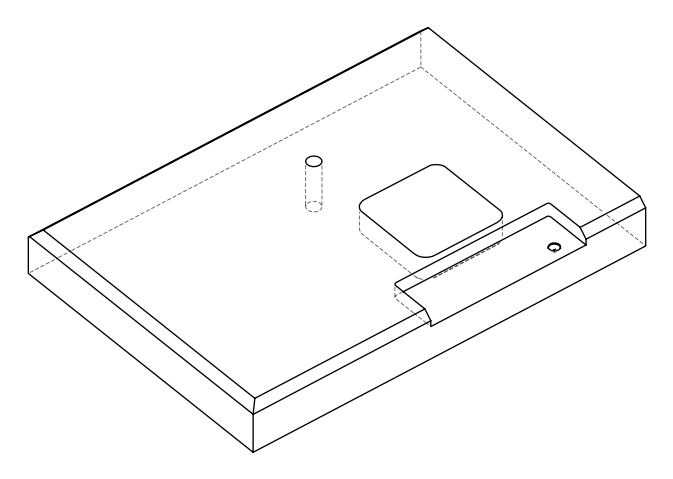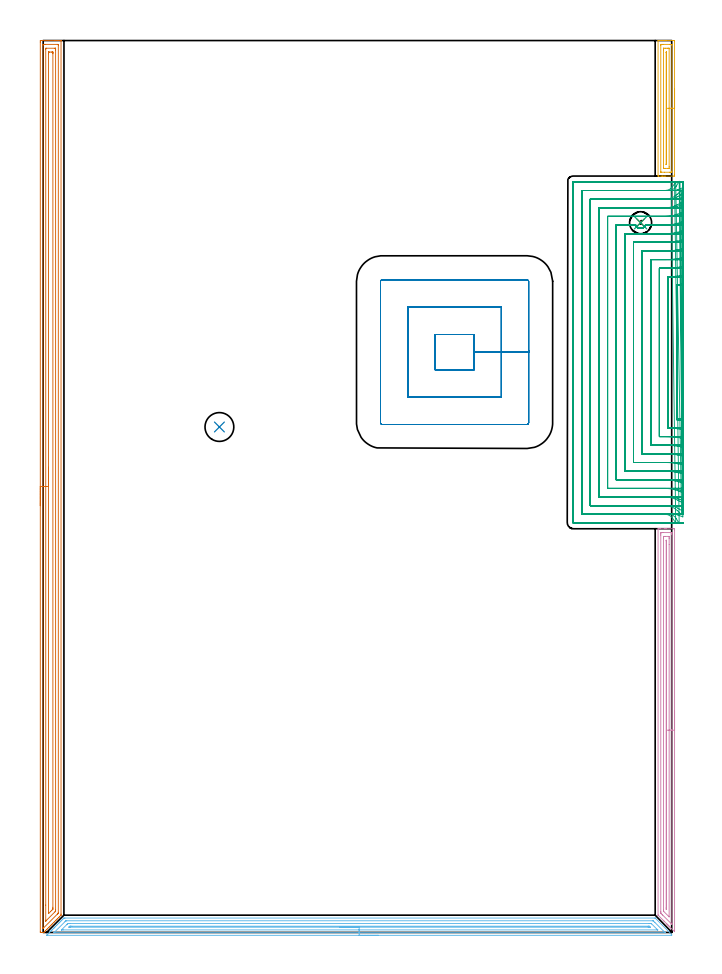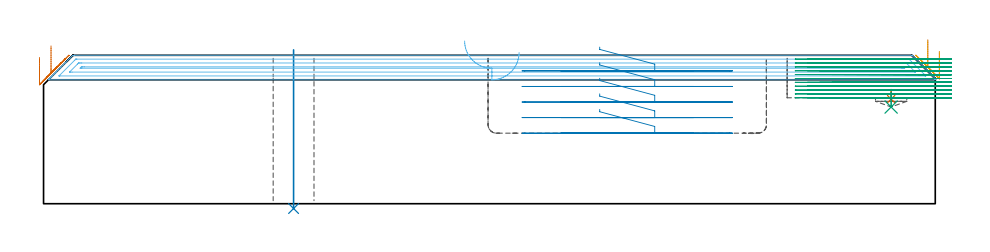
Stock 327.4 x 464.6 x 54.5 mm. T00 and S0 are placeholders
(PLAN: 9 operations, 5 tool changes, 160.7 min)
(1 SPOT_DRILL | STEP1POCKET | NXT0321_9005460120000 | 0.03 min | 1656 mm3)
(2 INDEXABLE_INSERT_DRILL_THROUGH_HOLE_FROM_SOLID | STEP1HOLE | NXT0302_001 | 0.23 min | 9603 mm3)
(3 DRILL_BLIND_HOLE_INTO_CENTER | STEP1POCKET | NXT0301_086 | 0.03 min | 292 mm3)
(4 AREA_MILL | FG_CHAMFER_SURFACE | UGT0205_001 | 6.73 min | 7963 mm3)
(5 AREA_MILL_1 | FG_CHAMFER_SURFACE_1 | UGT0205_001 | 2.41 min | 2806 mm3)
(6 AREA_MILL_2 | FG_CHAMFER_SURFACE_2 | UGT0205_001 | 10.32 min | 13039 mm3)
(7 AREA_MILL_3 | FG_CHAMFER_SURFACE_3 | UGT0205_001 | 15.01 min | 26754 mm3)
(8 MILL_RECTANGULAR_POCKET | POCKET_RECTANGULAR_STRAIGHT | NXT0201_007 | Follow Part, ap 6.25, ae 75% | 6.71 min | 288148 mm3)
(9 MILL_SLOT | SLOT_PARTIAL_RECTANGULAR | UGT0201_014 | Follow Part, ap 1.5, ae 75% | 119.2 min | 153672 mm3)
(TOOL NXT0321_9005460120000 | NC Spot Drill, 142deg, 12mm, Carbide, Uncoated | D12 PA142 FL30 Z2)
(TOOL NXT0302_001 | Index. Insert Drill 15mm [880-D1500L20-05] | D15 PA176 FL75 Z2)
(TOOL NXT0301_086 | Carbide Drill 11.5mm [860.1-1150-035A1-MM 2214] | D11.5 PA140 FL55 Z2)
(TOOL UGT0205_001 | Chamfer Mill 20 x 3 x 45 deg. | D20 FL50 Z2)
(TOOL NXT0201_007 | ENDMILL 25mm [R216.25-25050GCK54P 1620] | D25 R3 FL54 Z5)
(TOOL UGT0201_014 | End mill 6 mm | D6 FL24 Z4)
(OP 1 SPOT_DRILL)
G17 G21 G94 G90
T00 M6
G54
G17 G0 G90 X311.2 Y369.7 S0 M3
G43 Z64.5 H0
G94 G81 G98 Z38.405 F250. R41.9
G80
M5
M2
(OP 2 INDEXABLE_INSERT_DRILL_THROUGH_HOLE_FROM_SOLID)
G17 G21 G94 G90
T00 M6
G54
G17 G0 G90 X91.8 Y263.3 S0 M3
G43 Z64.5 H1
G94 G81 G98 Z-1.762 F250. R56.5
G80
M5
M2
(OP 3 DRILL_BLIND_HOLE_INTO_CENTER)
G17 G21 G94 G90
T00 M6
G54
G17 G0 G90 X311.2 Y369.7 S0 M3
G43 Z64.5 H1
G94 G81 G98 Z35.5 F250. R40.9
G80
M5
M2
(OP 4 AREA_MILL)
G17 G21 G94 G90
T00 M6
G54
G17 G0 G90 X328.9 Y115.35 S1061 M3
G43 Z64.5 H0
Z55.9
G94 G1 Y115.312 Z55.028 F250.
Y115.198 Z54.163
Y115.009 Z53.312
Y114.747 Z52.48
Y114.413 Z51.674
Y114.01 Z50.9
Y113.542 Z50.164
Y113.01 Z49.472
Y112.421 Z48.829
Y111.778 Z48.24
Y111.086 Z47.708
Y110.35 Z47.24
Y109.576 Z46.837
Y108.77 Z46.503
Y107.938 Z46.241
Y107.086 Z46.052
Y106.222 Z45.938
Y105.35 Z45.9
Y0.552
X328.898 Y0.504 Z45.901
X328.892 Y0.407 Z45.906
X326.518 Y2.782 Z48.28
X326.35 Y2.947 Z48.444
X326.189 Y3.11 Z48.609
X326.072 Y3.227 Z48.726
X325.913 Y3.385 Z48.882
X325.76 Y3.539 Z49.038
X325.626 Y3.673 Z49.172
X325.475 Y3.823 Z49.32
X325.33 Y3.969 Z49.467
X325.18 Y4.119 Z49.618
X325.038 Y4.26 Z49.758
X324.901 Y4.398 Z49.897
X324.734 Y4.565 Z50.064
X323.396 Y5.903 Z51.402
X320.312 Y8.988 Z54.486
X320.305 Y9.004 Z54.494
X320.3 Y9.025 Z54.5
Y210.148
X320.302 Y210.29 Z54.488
X320.422 Y210.298 Z54.37
X320.546 Y210.3 Z54.253
X320.942 Z53.857
X321.537 Z53.257
X323.585 Z51.212
X324.162 Z50.632
X324.598 Z50.198
X328.249 Z46.548
X328.538 Y210.297 Z46.259
X328.893 Y210.29 Z45.905
X328.897 Y210.069 Z45.901
X328.9 Y209.702 Z45.9
Y209.333
Y105.35
X327.486 Z47.314
X327.485 Y4.747 Z47.315
X327.483 Y4.565 Z47.317
X327.479 Y4.361 Z47.321
X327.474 Y4.287 Z47.326
X327.425 Y4.333 Z47.375
X327.186 Y4.565 Z47.614
X322.725 Y9.025 Z52.075
X322.412 Y9.338 Z52.388
X321.838 Y9.917 Z52.962
X321.753 Y10.009 Z53.047
X321.721 Y10.055 Z53.079
X321.719 Y10.095 Z53.081
X321.717 Y10.273 Z53.083
X321.714 Y10.628 Z53.086
Y10.809
Y207.027
X321.715 Y207.737 Z53.085
X321.717 Y207.918 Z53.083
X321.721 Y208.265 Z53.079
X322.047 Y208.291 Z52.753
X322.412 Y208.296 Z52.388
X322.914 Y208.3 Z51.886
X327.289 Z47.511
X327.432 Y208.296 Z47.368
X327.458 Y208.294 Z47.342
X327.479 Y208.289 Z47.321
X327.48 Y208.258 Z47.32
X327.484 Y208.1 Z47.316
X327.485 Y207.918 Z47.315
X327.486 Y207.207 Z47.314
Y105.35
X326.072 Z48.728
X326.071 Y8.133 Z48.729
X326.067 Z48.733
X323.287 Y10.912 Z51.513
X323.191 Y11.01 Z51.609
X323.145 Y11.062 Z51.655
X323.137 Y11.074 Z51.663
X323.133 Y11.122 Z51.667
X323.13 Y11.215 Z51.67
X323.128 Y11.863 Z51.672
X323.129 Y205.404 Z51.671
X323.134 Y206.135 Z51.666
X323.135 Y206.29 Z51.665
X323.287 Y206.292 Z51.513
X324.001 Y206.3 Z50.799
X325.752 Y206.299 Z49.048
X325.913 Y206.294 Z48.887
X326.065 Y206.287 Z48.735
X326.068 Y206.135 Z48.732
X326.071 Y205.974 Z48.73
X326.072 Y205.243 Z48.728
Y202.121
Y105.35
X324.657 Z50.143
Y12.475
X324.655 Y12.09 Z50.145
X324.653 Y12.031 Z50.147
X324.65 Y12.01 Z50.15
X324.634 Y12.023 Z50.166
X324.603 Y12.054 Z50.197
X324.558 Y12.102 Z50.242
X324.55 Y12.198 Z50.25
X324.546 Y12.592 Z50.254
X324.543 Y12.98 Z50.257
Y203.963
X324.544 Y204.022 Z50.256
X324.549 Y204.138 Z50.251
X324.558 Y204.29 Z50.242
X324.6 Y204.291 Z50.2
X324.642 Y204.29 Z50.158
X324.651 Y204.138 Z50.149
X324.656 Y204.022 Z50.144
X324.657 Y203.963 Z50.143
Y105.35
Y104.478 Z50.181
Y103.614 Z50.295
Y102.762 Z50.483
Y101.93 Z50.746
Y101.124 Z51.08
Y100.35 Z51.482
Y99.614 Z51.951
Y98.922 Z52.482
Y98.279 Z53.072
Y97.69 Z53.715
Y97.158 Z54.407
Y96.69 Z55.143
Y96.287 Z55.916
Y95.953 Z56.722
Y95.691 Z57.554
Y95.502 Z58.406
Y95.388 Z59.271
Y95.35 Z60.143
G0 Z64.5
M5
M2
(OP 5 AREA_MILL_1)
G17 G21 G94 G90
T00 M6
G54
G17 G0 G90 X328.9 Y439.3 S1061 M3
G43 Z64.5 H0
Z55.9
G94 G1 Y439.262 Z55.028 F250.
Y439.148 Z54.164
Y438.959 Z53.312
Y438.697 Z52.48
Y438.363 Z51.674
Y437.96 Z50.9
Y437.491 Z50.164
Y436.96 Z49.472
Y436.371 Z48.829
Y435.728 Z48.24
Y435.036 Z47.708
Y434.3 Z47.24
Y433.526 Z46.837
Y432.72 Z46.503
Y431.888 Z46.241
Y431.036 Z46.052
Y430.171 Z45.938
Y429.3 Z45.9
X328.899 Y394.576 Z45.901
X328.897 Y394.211
X328.892 Y394.01 Z45.905
X328.538 Y394. Z46.259
X324.162 Z50.632
X323.545 Z51.253
X323.287 Z51.509
X322.67 Z52.127
X322.412 Z52.384
X321.898 Z52.902
X320.513 Z54.286
X320.415 Z54.378
X320.406 Y394.001 Z54.386
X320.303 Y394.01 Z54.489
X320.3 Y394.131 Z54.5
Y464.469
X320.302 Y464.59 Z54.489
X320.404 Y464.598 Z54.388
X320.513 Y464.6 Z54.286
X321.177 Z53.622
X321.898 Z52.902
X322.412 Z52.384
X322.67 Z52.127
X323.287 Z51.509
X323.545 Z51.253
X324.162 Z50.632
X324.597 Z50.197
X328.229 Z46.568
X328.538 Y464.596 Z46.259
X328.892 Y464.59 Z45.905
X328.896 Y464.389 Z45.901
X328.899 Y464.024
X328.9 Y429.3 Z45.9
X327.486 Z47.314
X327.485 Y396.538 Z47.315
X327.484 Y396.357 Z47.316
X327.479 Y396.012 Z47.321
X327.136 Y396.003 Z47.664
X326.788 Y396.001 Z48.012
X326.263 Y396. Z48.537
X323.638 Z51.162
X321.888 Z52.912
X321.764 Y396.002 Z53.036
X321.743 Y396.004 Z53.057
X321.726 Y396.009 Z53.074
X321.721 Y396.032 Z53.079
X321.716 Y396.174 Z53.084
X321.715 Y396.357 Z53.085
Y462.062
X321.716 Y462.243 Z53.084
X321.721 Y462.588 Z53.079
X322.064 Y462.597 Z52.736
X322.412 Y462.599 Z52.388
X322.937 Y462.6 Z51.863
X326.437 Z48.363
X327.312 Z47.488
X327.436 Y462.598 Z47.364
X327.457 Y462.595 Z47.343
X327.474 Y462.591 Z47.326
X327.479 Y462.568 Z47.321
X327.484 Y462.425 Z47.316
X327.485 Y462.243 Z47.315
X327.486 Y429.3 Z47.314
X326.072 Z48.728
Y398.866
X326.07 Y398.137 Z48.73
X326.068 Y398.057 Z48.732
X326.065 Y398.019 Z48.735
X326.062 Y398.01 Z48.738
X326.044 Y398.004 Z48.756
X325.913 Y398.002 Z48.887
X325.173 Y398. Z49.627
X324.162 Z50.638
X323.422 Y398.001 Z51.378
X323.287 Y398.004 Z51.513
X323.154 Y398.01 Z51.646
X323.135 Y398.019 Z51.665
X323.132 Y398.041 Z51.668
X323.13 Y398.084 Z51.67
X323.129 Y398.137 Z51.671
X323.128 Y398.299 Z51.672
Y459.734
X323.13 Y460.462 Z51.67
X323.132 Y460.543 Z51.668
X323.135 Y460.581 Z51.665
X323.138 Y460.59 Z51.662
X323.156 Y460.596 Z51.644
X323.287 Y460.598 Z51.513
X324.027 Y460.6 Z50.773
X325.038 Z49.762
X325.778 Y460.599 Z49.022
X325.913 Y460.595 Z48.887
X326.046 Y460.59 Z48.754
X326.065 Y460.581 Z48.735
X326.068 Y460.559 Z48.732
X326.07 Y460.516 Z48.73
X326.071 Y460.462 Z48.729
Y460.301
X326.072 Y429.3 Z48.728
X324.657 Z50.143
Y400.247
X324.655 Y400.13 Z50.145
X324.652 Y400.053 Z50.148
X324.649 Y400.008 Z50.151
X324.643 Y400.006 Z50.157
X324.6 Y400.004 Z50.2
X324.557 Y400.006 Z50.243
X324.551 Y400.008 Z50.249
X324.548 Y400.053 Z50.252
X324.545 Y400.13 Z50.255
X324.543 Y400.247 Z50.257
Y400.305
Y458.353
X324.545 Y458.47 Z50.255
X324.548 Y458.547 Z50.252
X324.551 Y458.592 Z50.249
X324.557 Y458.593 Z50.243
X324.6 Y458.596 Z50.2
X324.643 Y458.593 Z50.157
X324.649 Y458.592 Z50.151
X324.652 Y458.547 Z50.148
X324.655 Y458.47 Z50.145
X324.657 Y458.353 Z50.143
Y458.295
Y429.3
Y428.428 Z50.181
Y427.563 Z50.295
Y426.712 Z50.483
Y425.88 Z50.746
Y425.074 Z51.08
Y424.3 Z51.482
Y423.564 Z51.951
Y422.872 Z52.482
Y422.229 Z53.072
Y421.639 Z53.715
Y421.108 Z54.407
Y420.64 Z55.143
Y420.237 Z55.917
Y419.903 Z56.722
Y419.641 Z57.554
Y419.452 Z58.406
Y419.338 Z59.271
Y419.3 Z60.143
G0 Z64.5
M5
M2
(OP 6 AREA_MILL_2)
G17 G21 G94 G90
T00 M6
G54
G17 G0 G90 X174.6 Y-1.5 S1061 M3
G43 Z64.5 H0
Z55.5
G94 G1 X174.562 Z54.628 F250.
X174.448 Z53.764
X174.259 Z52.912
X173.997 Z52.08
X173.663 Z51.274
X173.26 Z50.5
X172.791 Z49.764
X172.26 Z49.072
X171.671 Z48.429
X171.028 Z47.84
X170.336 Z47.308
X169.6 Z46.84
X168.826 Z46.437
X168.02 Z46.103
X167.188 Z45.841
X166.336 Z45.652
X165.471 Z45.538
X164.6 Z45.5
X1.974 Y-1.499 Z45.501
X1.939
X1.817 Y-1.492 Z45.506
X1.874 Y-1.429 Z45.569
X1.974 Y-1.326 Z45.672
X2.421 Y-0.877 Z46.119
X2.754 Y-0.546 Z46.454
X2.975 Y-0.325 Z46.675
X3.198 Y-0.101 Z46.898
X3.314 Y0.016 Z47.012
X3.671 Y0.372 Z47.371
X3.846 Y0.546 Z47.546
X4.084 Y0.785 Z47.784
X4.208 Y0.91 Z47.906
X4.589 Y1.289 Z48.289
X4.717 Y1.417 Z48.417
X5.264 Y1.966 Z48.961
X5.548 Y2.248 Z49.248
X5.562 Y2.262 Z49.262
X6.15 Y2.852 Z49.847
X6.442 Y3.142 Z50.142
X7.036 Y3.738 Z50.734
X7.33 Y4.03 Z51.03
X7.922 Y4.624 Z51.62
X8.258 Y4.958 Z51.958
X8.808 Y5.51 Z52.506
X9.175 Y5.875 Z52.875
X9.694 Y6.396 Z53.392
X10.286 Y6.987 Z53.986
X10.729 Y7.429 Z54.429
X10.735 Y7.435 Z54.434
X10.805 Y7.5 Z54.483
X11.356 Z54.5
X318.737
X318.795 Y7.494 Z54.491
X318.83 Y7.471 Z54.47
X327.287 Y-0.986 Z46.011
X327.39 Y-1.09 Z45.903
X327.397 Y-1.156 Z45.836
X327.4 Y-1.332 Z45.668
X327.395 Y-1.429 Z45.57
X327.39 Y-1.496 Z45.504
X327.261 Y-1.499 Z45.501
X327.226 Y-1.5 Z45.5
X164.6
Y-0.086 Z46.914
X5.98
X5.792 Y-0.082 Z46.918
X5.7 Y-0.079 Z46.921
X5.684 Y-0.076 Z46.924
X5.691 Y-0.066 Z46.934
X5.724 Y-0.029 Z46.971
X5.822 Y0.071 Z47.071
X5.922 Y0.172 Z47.172
X11.356 Y5.606 Z52.606
X11.606 Y5.853 Z52.853
X11.826 Y6.065 Z53.065
X11.843 Y6.079 Z53.079
X11.866 Y6.081 Z53.081
X11.92 Y6.084 Z53.084
X12.03 Y6.085 Z53.085
X12.25 Y6.086 Z53.086
X317.404 Y6.085 Z53.085
X317.624 Y6.083 Z53.083
X317.733 Y6.081 Z53.081
X317.756 Y6.079 Z53.079
X317.784 Y6.056 Z53.056
X317.844 Y6.004 Z53.004
X318.636 Y5.215 Z52.215
X323.205 Y0.645 Z47.645
X323.836 Y0.006 Z47.006
X323.908 Y-0.07 Z46.93
X323.915 Y-0.08 Z46.92
X323.902 Y-0.081 Z46.919
X323.849 Y-0.083 Z46.917
X323.634 Y-0.085 Z46.915
X164.6 Y-0.086 Z46.914
Y1.328 Z48.328
X10.463 Y1.329 Z48.329
X9.913 Y1.33 Z48.33
X9.603 Y1.334 Z48.334
X9.569 Y1.335 Z48.335
X9.553 Y1.344 Z48.344
X9.559 Y1.353 Z48.353
X9.569 Y1.369 Z48.369
X12.39 Y4.19 Z51.19
X12.531 Y4.329 Z51.329
X12.84 Y4.629 Z51.629
X12.888 Y4.665 Z51.665
X12.971 Y4.667 Z51.667
X13.143 Y4.669 Z51.669
X13.691 Y4.671 Z51.671
X14.037 Y4.672 Z51.672
X315.711 Y4.671 Z51.671
X316.057 Y4.67 Z51.67
X316.609 Y4.667 Z51.667
X316.689 Y4.665 Z51.665
X316.736 Y4.653 Z51.653
X316.822 Y4.572 Z51.572
X316.95 Y4.45 Z51.45
X319.73 Y1.671 Z48.671
X319.826 Y1.573 Z48.573
X320.011 Y1.382 Z48.382
X320.056 Y1.333 Z48.333
X320.054
X320.026 Y1.33 Z48.33
X319.976 Y1.329 Z48.329
X164.6 Y1.328 Z48.328
Y2.743 Z49.743
X14.037
X13.848 Y2.744 Z49.744
X13.51 Y2.75 Z49.75
X13.415 Y2.755 Z49.755
X13.475 Y2.82 Z49.82
X13.552 Y2.901 Z49.901
X13.62 Y2.97 Z49.97
X13.78 Y3.128 Z50.128
X13.846 Y3.191 Z50.191
X13.912 Y3.25 Z50.25
X14.037 Y3.253 Z50.253
X14.225 Y3.256 Z50.256
X14.411 Y3.257 Z50.257
X14.93
X315.163
X315.352 Y3.256 Z50.256
X315.609 Y3.252 Z50.252
X315.671 Y3.25 Z50.25
X315.717 Y3.222 Z50.222
X315.775 Y3.167 Z50.167
X316.057 Y2.89 Z49.89
X316.155 Y2.784 Z49.784
X316.173 Y2.749 Z49.749
X316.057 Y2.747 Z49.747
X315.868 Y2.744 Z49.744
X315.35 Y2.743 Z49.743
X315.163
X164.6
X163.728 Z49.781
X162.863 Z49.895
X162.012 Z50.083
X161.18 Z50.346
X160.374 Z50.68
X159.6 Z51.082
X158.864 Z51.551
X158.172 Z52.082
X157.529 Z52.672
X156.939 Z53.315
X156.408 Z54.007
X155.94 Z54.743
X155.537 Z55.516
X155.203 Z56.322
X154.941 Z57.154
X154.752 Z58.006
X154.638 Z58.871
X154.6 Z59.743
G0 Z64.5
M5
M2
(OP 7 AREA_MILL_3)
G17 G21 G94 G90
T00 M6
G54
G17 G0 G90 X-1.5 Y222.3 S1061 M3
G43 Z64.5 H0
Z53.7
G94 G1 Y222.338 Z52.828 F250.
Y222.452 Z51.964
Y222.641 Z51.112
Y222.903 Z50.28
Y223.237 Z49.474
Y223.64 Z48.7
Y224.108 Z47.964
Y224.64 Z47.272
Y225.229 Z46.629
Y225.872 Z46.04
Y226.564 Z45.508
Y227.3 Z45.04
Y228.074 Z44.637
Y228.88 Z44.303
Y229.712 Z44.041
Y230.563 Z43.852
Y231.428 Z43.738
Y232.3 Z43.7
Y463.624
X-1.499 Y463.989 Z43.701
X-1.494 Y464.51 Z43.704
X-1.492 Y464.592 Z43.706
X-0.976 Y464.596 Z44.221
X-0.37 Y464.6 Z44.827
X6.117 Z51.311
X6.677 Z51.874
X7.003 Z52.199
X7.564 Z52.76
X7.89 Z53.085
X8.915 Z54.114
X9.272 Y464.592 Z54.463
X9.297 Y464.59 Z54.488
X9.3 Y464.436 Z54.5
Y9.539
Y9.02 Z54.482
X9.268 Y8.975 Z54.457
X9.227 Y8.93 Z54.426
X8.449 Y8.152 Z53.649
X8.185 Y7.886 Z53.382
X8.052 Y7.753 Z53.249
X7.574 Y7.277 Z52.774
X7.299 Y6.999 Z52.495
X6.7 Y6.402 Z51.899
X6.412 Y6.112 Z51.608
X5.825 Y5.527 Z51.025
X5.525 Y5.225 Z50.721
X4.934 Y4.636 Z50.134
X4.639 Y4.338 Z49.834
X4.034 Y3.736 Z49.234
X3.752 Y3.451 Z48.947
X3.142 Y2.843 Z48.342
X2.866 Y2.564 Z48.06
X2.171 Y1.872 Z47.371
X1.805 Y1.504 Z47.001
X1.26 Y0.961 Z46.46
X0.912 Y0.611 Z46.108
X0.465 Y0.164 Z45.663
X0.354 Y0.057 Z45.552
X0.304 Y0.01 Z45.502
X0.027 Y0. Z45.227
X-0.324 Z44.876
X-0.976 Z44.218
X-1.302 Z43.894
X-1.491 Y0.002 Z43.705
X-1.496 Y0.164 Z43.704
X-1.5 Y0.428 Z43.7
Y232.3
X-0.086 Z45.114
Y462.2
X-0.084 Y462.426 Z45.116
X-0.081 Y462.536 Z45.119
X-0.079 Y462.583 Z45.121
X0.01 Y462.59 Z45.21
X0.405 Y462.598 Z45.605
X0.797 Y462.599 Z45.997
X1.29 Y462.6 Z46.49
X7.497 Y462.599 Z52.697
X7.747 Y462.594 Z52.947
X7.848 Y462.59 Z53.048
X7.879 Y462.582 Z53.079
X7.881 Y462.535 Z53.081
X7.884 Y462.426 Z53.084
X7.886 Y462.208 Z53.086
Y10.436
X7.884 Y10.21 Z53.084
X7.881 Y10.099 Z53.081
X7.879 Y10.048 Z53.079
X7.847 Y10.012 Z53.047
X7.636 Y9.794 Z52.836
X7.386 Y9.539 Z52.586
X0.077 Y2.228 Z45.277
X-0.026 Y2.131 Z45.174
X-0.058 Y2.103 Z45.142
X-0.079 Y2.089 Z45.121
X-0.081 Y2.18 Z45.119
X-0.086 Y2.392 Z45.114
Y232.3
X1.328 Z46.528
X1.329 Y459.882 Z46.529
X1.333 Y460.418 Z46.533
X1.336 Y460.587 Z46.536
X1.506 Y460.597 Z46.706
X1.683 Y460.599 Z46.883
X6.117 Y460.6 Z51.317
X6.297 Y460.598 Z51.497
X6.417 Y460.594 Z51.617
X6.458 Y460.59 Z51.658
X6.465 Y460.577 Z51.665
X6.468 Y460.537 Z51.668
X6.47 Y460.418 Z51.67
X6.471 Y460.061 Z51.671
X6.472 Y459.525 Z51.672
X6.471 Y11.861 Z51.671
X6.467 Y11.325 Z51.667
X6.465 Y11.147 Z51.665
X6.455 Y11.069 Z51.655
X6.414 Y11.025 Z51.614
X6.117 Y10.72 Z51.317
X1.367 Y5.968 Z46.567
X1.352 Y5.958 Z46.552
X1.344 Y5.954 Z46.544
X1.335 Y5.968 Z46.535
X1.333 Y6. Z46.533
X1.329 Y6.324 Z46.529
X1.328 Y14.252 Z46.528
Y232.3
X2.743 Z47.943
Y457.739
X2.745 Y458.456 Z47.945
X2.748 Y458.56 Z47.948
X2.749 Y458.584 Z47.949
X2.764 Y458.59 Z47.964
X2.816 Y458.593 Z48.016
X3.029 Y458.598 Z48.229
X3.457 Y458.6 Z48.657
X4.343 Z49.543
X4.781 Y458.599 Z49.981
X4.983 Y458.596 Z50.183
X5.033 Y458.592 Z50.233
X5.051 Y458.589 Z50.251
X5.052 Y458.573 Z50.252
X5.054 Y458.506 Z50.254
X5.057 Y457.913 Z50.257
Y457.739
Y13.11
X5.055 Y12.393 Z50.255
X5.053 Y12.218 Z50.253
X5.05 Y12.132 Z50.25
X4.996 Y12.06 Z50.196
X4.888 Y11.946 Z50.088
X4.752 Y11.806 Z49.952
X4.343 Y11.394 Z49.543
X3.864 Y10.915 Z49.064
X2.906 Y9.957 Z48.106
X2.828 Y9.884 Z48.028
X2.759 Y9.821 Z47.959
X2.749 Y9.816 Z47.949
X2.747 Y9.843 Z47.947
X2.745 Y9.9 Z47.945
X2.743 Y10.258 Z47.943
Y10.432
Y232.3
Y233.172 Z47.981
Y234.036 Z48.095
Y234.888 Z48.283
Y235.72 Z48.546
Y236.526 Z48.88
Y237.3 Z49.282
Y238.036 Z49.751
Y238.728 Z50.282
Y239.371 Z50.872
Y239.96 Z51.515
Y240.491 Z52.207
Y240.96 Z52.943
Y241.363 Z53.716
Y241.697 Z54.522
Y241.959 Z55.354
Y242.148 Z56.206
Y242.262 Z57.071
Y242.3 Z57.943
G0 Z64.5
M5
M2
(OP 8 MILL_RECTANGULAR_POCKET)
G17 G21 G94 G90
T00 M6
G54
G17 G0 G90 X204.2 Y296.243 S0 M3
G43 Z64.5 H1
Z57.5
G94 G1 Y293.1 Z56.658 F250.
X224.4 Z51.245
Y302.3 Z48.78
Y311.5 F500.
X204.2
Y293.1
X224.4
Y302.3
X238.65
Y325.75
X189.95
Y278.85
X238.65
Y302.3
X252.9
Y339.
G3 X251.9 Y340. R1.
G1 X176.7
G3 X175.7 Y339. R1.
G1 Y265.6
G3 X176.7 Y264.6 R1.
G1 X251.9
G3 X252.9 Y265.6 R1.
G1 Y302.3
Y303.3
G0 X204.2 Y296.243 Z51.78
G1 Y293.1 Z50.938 F250.
X224.4 Z45.525
Y302.3 Z43.06
Y311.5 F500.
X204.2
Y293.1
X224.4
Y302.3
X238.65
Y325.75
X189.95
Y278.85
X238.65
Y302.3
X252.9
Y339.
G3 X251.9 Y340. R1.
G1 X176.7
G3 X175.7 Y339. R1.
G1 Y265.6
G3 X176.7 Y264.6 R1.
G1 X251.9
G3 X252.9 Y265.6 R1.
G1 Y302.3
Y303.3
G0 X204.2 Y296.243 Z46.06
G1 Y293.1 Z45.218 F250.
X224.4 Z39.805
Y302.3 Z37.34
Y311.5 F500.
X204.2
Y293.1
X224.4
Y302.3
X238.65
Y325.75
X189.95
Y278.85
X238.65
Y302.3
X252.9
Y339.
G3 X251.9 Y340. R1.
G1 X176.7
G3 X175.7 Y339. R1.
G1 Y265.6
G3 X176.7 Y264.6 R1.
G1 X251.9
G3 X252.9 Y265.6 R1.
G1 Y302.3
Y303.3
G0 X204.2 Y296.243 Z40.34
G1 Y293.1 Z39.498 F250.
X224.4 Z34.085
Y302.3 Z31.62
Y311.5 F500.
X204.2
Y293.1
X224.4
Y302.3
X238.65
Y325.75
X189.95
Y278.85
X238.65
Y302.3
X252.9
Y339.
G3 X251.9 Y340. R1.
G1 X176.7
G3 X175.7 Y339. R1.
G1 Y265.6
G3 X176.7 Y264.6 R1.
G1 X251.9
G3 X252.9 Y265.6 R1.
G1 Y302.3
Y303.3
G0 X204.2 Y296.243 Z34.62
G1 Y293.1 Z33.778 F250.
X224.4 Z28.365
Y302.3 Z25.9
Y311.5 F500.
X204.2
Y293.1
X224.4
Y302.3
X238.65
Y325.75
X189.95
Y278.85
X238.65
Y302.3
X252.9
Y339.
G3 X251.9 Y340. R1.
G1 X176.7
G3 X175.7 Y339. R1.
G1 Y265.6
G3 X176.7 Y264.6 R1.
G1 X251.9
G3 X252.9 Y265.6 R1.
G1 Y302.3
Y303.3
G0 Z64.5
M5
M2
(OP 9 MILL_SLOT)
G17 G21 G94 G90
T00 M6
G54
G17 G0 G90 X333.379 Y337.721 S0 M3
G43 Z64.5 H0
Z53.082
G94 G1 X330.4 Y337.37 F250.
G2 X330. Y337.325 R54. F500.
G1 Y266.975
G2 X330.4 Y266.93 R54.
G1 X333.379 Y266.579 F250.
X333.375 Y342.287
X330.4 Y341.904
G2 X325.5 Y341.52 R49.5 F500.
G1 Y262.78
G2 X330.4 Y262.396 R49.5
G1 X333.375 Y262.013 F250.
X333.37 Y346.866
X330.4 Y346.445
G2 X324.087 Y346. R45. F500.
G1 X321.
Y258.3
X324.087
G2 X330.4 Y257.855 R45.
G1 X333.37 Y257.434 F250.
X333.363 Y351.463
X330.4 Y350.995
G2 X324.087 Y350.5 R40.5 F500.
G1 X316.5
Y253.8
X324.087
G2 X330.4 Y253.305 R40.5
G1 X333.363 Y252.837 F250.
X333.354 Y356.084
X330.4 Y355.558
G2 X324.087 Y355. R36. F500.
G1 X312.
Y249.3
X324.087
G2 X330.4 Y248.742 R36.
G1 X333.354 Y248.216 F250.
X333.339 Y360.74
X330.4 Y360.139
G2 X324.087 Y359.5 R31.5 F500.
G1 X307.5
Y244.8
X324.087
G2 X330.4 Y244.161 R31.5
G1 X333.339 Y243.56 F250.
X333.317 Y365.45
X330.4 Y364.748
G2 X324.087 Y364. R27. F500.
G1 X303.
Y240.3
X324.087
G2 X330.4 Y239.552 R27.
G1 X333.317 Y238.85 F250.
X333.279 Y370.245
X330.4 Y369.404
G2 X324.087 Y368.5 R22.5 F500.
G1 X313.931
X313.876 Y368.356
G2 X309.166 Y367.505 R2.999
G1 X308.722 Y368.015
X308.685 Y368.07
X308.516 Y368.375
X308.469 Y368.5
X298.5
Y235.8
X324.087
G2 X330.4 Y234.896 R22.5
G1 X333.279 Y234.054 F250.
X333.209 Y375.195
X330.4 Y374.143
G2 X324.087 Y373. R18. F500.
G1 X294.
Y231.3
X324.087
G2 X330.4 Y230.157 R18.
G1 X333.209 Y229.104 F250.
X333.052 Y380.47
X330.4 Y379.067
G2 X324.087 Y377.5 R13.5 F500.
G1 X289.5
Y226.8
X324.087
G2 X330.4 Y225.233 R13.5
G1 X333.052 Y223.83 F250.
X332.538 Y386.69
X330.4 Y384.585
G2 X324.087 Y382. R9. F500.
G1 X285.
Y222.3
X324.087
G2 X330.4 Y219.715 R9.
G1 X332.538 Y217.61 F250.
X329.494 Y390.889 F500.
X327.78 Y388.428 F250.
G2 X324.087 Y386.5 R4.5 F500.
G1 X280.5
Y217.8
X324.087
G2 X327.784 Y215.866 R4.5
G1 X329.494 Y213.402 F250.
X327.087 Y391. F500.
X324.087 F250.
X276.2 F500.
G3 X276. Y390.8 R0.2
G1 Y213.5
G3 X276.2 Y213.3 R0.2
G1 X324.087
X327.087 F250.
G0 Z64.5
X333.39 Y337.438
Z51.664
G1 X330.4 Y337.187
G2 X330. Y337.155 R54. F500.
G1 Y267.145
G2 X330.4 Y267.113 R54.
G1 X333.39 Y266.862 F250.
X333.388 Y341.978
X330.4 Y341.704
G2 X325.5 Y341.5 R49.5 F500.
G1 Y262.8
G2 X330.4 Y262.596 R49.5
G1 X333.388 Y262.323 F250.
X333.385 Y346.527
X330.4 Y346.226
G2 X325.891 Y346. R45. F500.
G1 X321.
Y258.3
X325.891
G2 X330.4 Y258.074 R45.
G1 X333.385 Y257.773 F250.
X333.381 Y351.086
X330.4 Y350.752
G2 X325.891 Y350.5 R40.5 F500.
G1 X316.5
Y253.8
X325.891
G2 X330.4 Y253.548 R40.5
G1 X333.381 Y253.214 F250.
X333.376 Y355.659
X330.4 Y355.284
G2 X325.891 Y355. R36. F500.
G1 X312.
Y249.3
X325.891
G2 X330.4 Y249.017 R36.
G1 X333.376 Y248.641 F250.
X333.369 Y360.254
X330.4 Y359.824
G2 X325.891 Y359.5 R31.5 F500.
G1 X307.5
Y244.8
X325.891
G2 X330.4 Y244.476 R31.5
G1 X333.369 Y244.046 F250.
X333.358 Y364.88
X330.4 Y364.379
G2 X325.891 Y364. R27. F500.
G1 X303.
Y240.3
X325.891
G2 X330.4 Y239.921 R27.
G1 X333.358 Y239.42 F250.
X333.339 Y369.558
X330.4 Y368.956
G2 X325.891 Y368.5 R22.5 F500.
G1 X313.931
X313.876 Y368.356
G2 X309.166 Y367.505 R2.999
G1 X308.722 Y368.015
X308.685 Y368.07
X308.516 Y368.375
X308.469 Y368.5
X298.5
Y235.8
X325.891
G2 X330.4 Y235.344 R22.5
G1 X333.339 Y234.742 F250.
X333.304 Y374.325
X330.4 Y373.574
G2 X325.891 Y373. R18. F500.
G1 X294.
Y231.3
X325.891
G2 X330.4 Y230.726 R18.
G1 X333.304 Y229.975 F250.
X333.228 Y379.277
X330.4 Y378.275
G2 X325.891 Y377.5 R13.5 F500.
G1 X289.5
Y226.8
X325.891
G2 X330.4 Y226.025 R13.5
G1 X333.228 Y225.023 F250.
X332.996 Y384.714
X330.4 Y383.211
G2 X325.891 Y382. R9. F500.
G1 X285.
Y222.3
X325.891
G2 X330.4 Y221.089 R9.
G1 X332.996 Y219.586 F250.
X331.292 Y391.288
X329.763 Y388.707
G2 X325.891 Y386.5 R4.5 F500.
G1 X280.5
Y217.8
X325.891
G2 X329.774 Y215.574 R4.5
G1 X331.29 Y212.985 F250.
X328.891 Y391. F500.
X325.891 F250.
X276.2 F500.
G3 X276. Y390.8 R0.2
G1 Y213.5
G3 X276.2 Y213.3 R0.2
G1 X325.891
X328.891 F250.
G0 Z64.5
X333.399 Y337.118
Z50.245
G1 X330.4 Y337.026
G2 X330. Y337.015 R54. F500.
G1 Y267.287
G2 X330.4 Y267.277 R54.
G1 X333.399 Y267.19 F250.
X333.398 Y341.629
X330.4 Y341.528
G2 X328.733 Y341.5 R49.5 F500.
G1 X325.5
Y262.8
X328.828
G2 X330.4 Y262.775 R49.5
G1 X333.398 Y262.68 F250.
Y346.142
X330.4 Y346.031
G2 X328.733 Y346. R45. F500.
G1 X321.
Y258.3
X328.828
G2 X330.4 Y258.273 R45.
G1 X333.398 Y258.168 F250.
X333.397 Y350.658
X330.4 Y350.534
G2 X328.733 Y350.5 R40.5 F500.
G1 X316.5
Y253.8
X328.828
G2 X330.4 Y253.769 R40.5
G1 X333.398 Y253.653 F250.
X333.397 Y355.178
X330.4 Y355.039
G2 X328.733 Y355. R36. F500.
G1 X312.
Y249.3
X328.828
G2 X330.4 Y249.266 R36.
G1 X333.397 Y249.135 F250.
X333.396 Y359.703
X330.4 Y359.544
G2 X328.733 Y359.5 R31.5 F500.
G1 X307.5
Y244.8
X328.828
G2 X330.4 Y244.761 R31.5
G1 X333.396 Y244.611 F250.
X333.394 Y364.237
X330.4 Y364.052
G2 X328.733 Y364. R27. F500.
G1 X303.
Y240.3
X328.828
G2 X330.4 Y240.254 R27.
G1 X333.395 Y240.079 F250.
X333.392 Y368.784
X330.4 Y368.562
G2 X328.733 Y368.5 R22.5 F500.
G1 X313.931
X313.876 Y368.356
G2 X309.166 Y367.505 R2.999
G1 X308.722 Y368.015
X308.685 Y368.07
X308.516 Y368.375
X308.469 Y368.5
X298.5
Y235.8
X328.828
G2 X330.4 Y235.745 R22.5
G1 X333.393 Y235.535 F250.
X333.387 Y373.355
X330.4 Y373.077
G2 X328.733 Y373. R18. F500.
G1 X294.
Y231.3
X328.828
G2 X330.4 Y231.231 R18.
G1 X333.389 Y230.969 F250.
X333.377 Y377.974
X330.4 Y377.603
G2 X328.733 Y377.5 R13.5 F500.
G1 X289.5
Y226.8
X328.828
G2 X330.4 Y226.708 R13.5
G1 X333.38 Y226.359 F250.
X333.348 Y382.711
X330.4 Y382.156
G2 X328.733 Y382. R9. F500.
G1 X285.
Y222.3
X328.828
G2 X330.4 Y222.162 R9.
G1 X333.354 Y221.637 F250.
X333.187 Y387.931
X330.4 Y386.82
G2 X328.733 Y386.5 R4.5 F500.
G1 X280.5
Y217.8
X328.828
G2 X330.4 Y217.516 R4.5
G1 X333.211 Y216.468 F250.
X331.733 Y391.
X328.733
X276.2 F500.
G3 X276. Y390.8 R0.2
G1 Y213.5
G3 X276.2 Y213.3 R0.2
G1 X328.828
X331.828 F250.
G0 X333.4 Y337.015 Z48.827
G1 X330.4 Y337.001
G2 X330. Y337. R54. F500.
G1 Y267.3
G2 X330.4 Y267.3 R54.
G1 X333.4 Y267.286 F250.
Y341.517
X330.4 Y341.501
X330.131 Y341.5 F500.
X325.5
Y262.8
X330.154
X330.4 Y262.799
X333.4 Y262.784 F250.
Y346.019
X330.4 Y346.001
X330.131 Y346. F500.
X321.
Y258.3
X330.154
X330.4 Y258.299
X333.4 Y258.283 F250.
Y350.521
X330.4 Y350.501
X330.131 Y350.5 F500.
X316.5
Y253.8
X330.154
X330.4 Y253.799
X333.4 Y253.781 F250.
Y355.023
X330.4 Y355.001
G2 X330.131 Y355. R36. F500.
G1 X312.
Y249.3
X330.154
X330.4 Y249.299
X333.4 Y249.279 F250.
Y359.527
X330.4 Y359.501
G2 X330.131 Y359.5 R31.5 F500.
G1 X307.5
Y244.8
X330.154
X330.4 Y244.799
X333.4 Y244.776 F250.
Y364.031
X330.4 Y364.001
G2 X330.131 Y364. R27. F500.
G1 X303.
Y240.3
X330.154
G2 X330.4 Y240.299 R27.
G1 X333.4 Y240.272 F250.
Y368.538
X330.4 Y368.502
G2 X330.131 Y368.5 R22.5 F500.
G1 X313.931
X313.876 Y368.356
G2 X309.166 Y367.505 R2.999
G1 X308.722 Y368.015
X308.685 Y368.07
X308.516 Y368.375
X308.469 Y368.5
X298.5
Y235.8
X330.154
G2 X330.4 Y235.799 R22.5
G1 X333.4 Y235.766 F250.
Y373.047
X330.4 Y373.002
G2 X330.131 Y373. R18. F500.
G1 X294.
Y231.3
X330.154
G2 X330.4 Y231.298 R18.
G1 X333.4 Y231.257 F250.
X333.399 Y377.563
X330.4 Y377.503
G2 X330.131 Y377.5 R13.5 F500.
G1 X289.5
Y226.8
X330.154
G2 X330.4 Y226.798 R13.5
G1 X333.399 Y226.743 F250.
Y382.094
X330.4 Y382.004
G2 X330.131 Y382. R9. F500.
G1 X285.
Y222.3
X330.154
G2 X330.4 Y222.297 R9.
G1 X333.399 Y222.215 F250.
X333.395 Y386.688
X330.4 Y386.508
G2 X330.131 Y386.5 R4.5 F500.
G1 X280.5
Y217.8
X330.154
G2 X330.4 Y217.793 R4.5
G1 X333.396 Y217.629 F250.
X333.131 Y391.
X330.131
X276.2 F500.
G3 X276. Y390.8 R0.2
G1 Y213.5
G3 X276.2 Y213.3 R0.2
G1 X330.154
X333.154 F250.
G0 X333.4 Y336.999 Z47.409
G1 X330.4
G2 X330. Y337. R54. F500.
G1 Y267.3
G2 X330.4 Y267.301 R54.
G1 X333.4 F250.
Y341.5
X330.4
X325.5 F500.
Y262.8
X330.4
X333.4 F250.
Y346.
X330.4
X321. F500.
Y258.3
X330.4
X333.4 F250.
Y350.5
X330.4
X316.5 F500.
Y253.8
X330.4
X333.4 F250.
Y355.
X330.4
X312. F500.
Y249.3
X330.4
X333.4 F250.
Y359.5
X330.4
X307.5 F500.
Y244.8
X330.4
X333.4 F250.
Y364.
X330.4
X303. F500.
Y240.3
X330.4
X333.4 F250.
Y368.5
X330.4
X313.931 F500.
X313.876 Y368.356
G2 X309.166 Y367.505 R2.999
G1 X308.722 Y368.015
X308.685 Y368.07
X308.516 Y368.375
X308.469 Y368.5
X298.5
Y235.8
X330.4
X333.4 F250.
Y373.
X330.4
X294. F500.
Y231.3
X330.4
X333.4 F250.
Y377.5
X330.4
X289.5 F500.
Y226.8
X330.4
X333.4 F250.
Y382.
X330.4
X285. F500.
Y222.3
X330.4
X333.4 F250.
Y386.5
X330.4
X280.5 F500.
Y217.8
X330.4
X333.4 F250.
Y391.
X330.4
X276.2 F500.
G3 X276. Y390.8 R0.2
G1 Y213.5
G3 X276.2 Y213.3 R0.2
G1 X330.4
X333.4 F250.
G0 Y336.999 Z45.991
G1 X330.4
G2 X330. Y337. R54. F500.
G1 Y267.3
G2 X330.4 Y267.301 R54.
G1 X333.4 F250.
Y341.5
X330.4
X325.5 F500.
Y262.8
X330.4
X333.4 F250.
Y346.
X330.4
X321. F500.
Y258.3
X330.4
X333.4 F250.
Y350.5
X330.4
X316.5 F500.
Y253.8
X330.4
X333.4 F250.
Y355.
X330.4
X312. F500.
Y249.3
X330.4
X333.4 F250.
Y359.5
X330.4
X307.5 F500.
Y244.8
X330.4
X333.4 F250.
Y364.
X330.4
X303. F500.
Y240.3
X330.4
X333.4 F250.
Y368.5
X330.4
X313.931 F500.
X313.876 Y368.356
G2 X309.166 Y367.505 R2.999
G1 X308.722 Y368.015
X308.685 Y368.07
X308.516 Y368.375
X308.469 Y368.5
X298.5
Y235.8
X330.4
X333.4 F250.
Y373.
X330.4
X294. F500.
Y231.3
X330.4
X333.4 F250.
Y377.5
X330.4
X289.5 F500.
Y226.8
X330.4
X333.4 F250.
Y382.
X330.4
X285. F500.
Y222.3
X330.4
X333.4 F250.
Y386.5
X330.4
X280.5 F500.
Y217.8
X330.4
X333.4 F250.
Y391.
X330.4
X276.2 F500.
G3 X276. Y390.8 R0.2
G1 Y213.5
G3 X276.2 Y213.3 R0.2
G1 X330.4
X333.4 F250.
G0 Y336.999 Z44.573
G1 X330.4
G2 X330. Y337. R54. F500.
G1 Y267.3
G2 X330.4 Y267.301 R54.
G1 X333.4 F250.
Y341.5
X330.4
X325.5 F500.
Y262.8
X330.4
X333.4 F250.
Y346.
X330.4
X321. F500.
Y258.3
X330.4
X333.4 F250.
Y350.5
X330.4
X316.5 F500.
Y253.8
X330.4
X333.4 F250.
Y355.
X330.4
X312. F500.
Y249.3
X330.4
X333.4 F250.
Y359.5
X330.4
X307.5 F500.
Y244.8
X330.4
X333.4 F250.
Y364.
X330.4
X303. F500.
Y240.3
X330.4
X333.4 F250.
Y368.5
X330.4
X313.931 F500.
X313.876 Y368.356
G2 X309.166 Y367.505 R2.999
G1 X308.722 Y368.015
X308.685 Y368.07
X308.516 Y368.375
X308.469 Y368.5
X298.5
Y235.8
X330.4
X333.4 F250.
Y373.
X330.4
X294. F500.
Y231.3
X330.4
X333.4 F250.
Y377.5
X330.4
X289.5 F500.
Y226.8
X330.4
X333.4 F250.
Y382.
X330.4
X285. F500.
Y222.3
X330.4
X333.4 F250.
Y386.5
X330.4
X280.5 F500.
Y217.8
X330.4
X333.4 F250.
Y391.
X330.4
X276.2 F500.
G3 X276. Y390.8 R0.2
G1 Y213.5
G3 X276.2 Y213.3 R0.2
G1 X330.4
X333.4 F250.
G0 Y336.999 Z43.155
G1 X330.4
G2 X330. Y337. R54. F500.
G1 Y267.3
G2 X330.4 Y267.301 R54.
G1 X333.4 F250.
Y341.5
X330.4
X325.5 F500.
Y262.8
X330.4
X333.4 F250.
Y346.
X330.4
X321. F500.
Y258.3
X330.4
X333.4 F250.
Y350.5
X330.4
X316.5 F500.
Y253.8
X330.4
X333.4 F250.
Y355.
X330.4
X312. F500.
Y249.3
X330.4
X333.4 F250.
Y359.5
X330.4
X307.5 F500.
Y244.8
X330.4
X333.4 F250.
Y364.
X330.4
X303. F500.
Y240.3
X330.4
X333.4 F250.
Y368.5
X330.4
X313.931 F500.
X313.876 Y368.356
G2 X309.166 Y367.505 R2.999
G1 X308.722 Y368.015
X308.685 Y368.07
X308.516 Y368.375
X308.469 Y368.5
X298.5
Y235.8
X330.4
X333.4 F250.
Y373.
X330.4
X294. F500.
Y231.3
X330.4
X333.4 F250.
Y377.5
X330.4
X289.5 F500.
Y226.8
X330.4
X333.4 F250.
Y382.
X330.4
X285. F500.
Y222.3
X330.4
X333.4 F250.
Y386.5
X330.4
X280.5 F500.
Y217.8
X330.4
X333.4 F250.
Y391.
X330.4
X276.2 F500.
G3 X276. Y390.8 R0.2
G1 Y213.5
G3 X276.2 Y213.3 R0.2
G1 X330.4
X333.4 F250.
G0 Y336.999 Z41.736
G1 X330.4
G2 X330. Y337. R54. F500.
G1 Y267.3
G2 X330.4 Y267.301 R54.
G1 X333.4 F250.
Y341.5
X330.4
X325.5 F500.
Y262.8
X330.4
X333.4 F250.
Y346.
X330.4
X321. F500.
Y258.3
X330.4
X333.4 F250.
Y350.5
X330.4
X316.5 F500.
Y253.8
X330.4
X333.4 F250.
Y355.
X330.4
X312. F500.
Y249.3
X330.4
X333.4 F250.
Y359.5
X330.4
X307.5 F500.
Y244.8
X330.4
X333.4 F250.
Y364.
X330.4
X303. F500.
Y240.3
X330.4
X333.4 F250.
Y368.5
X330.4
X313.931 F500.
X313.876 Y368.356
G2 X309.166 Y367.505 R2.999
G1 X308.722 Y368.015
X308.685 Y368.07
X308.516 Y368.375
X308.469 Y368.5
X298.5
Y235.8
X330.4
X333.4 F250.
Y373.
X330.4
X294. F500.
Y231.3
X330.4
X333.4 F250.
Y377.5
X330.4
X289.5 F500.
Y226.8
X330.4
X333.4 F250.
Y382.
X330.4
X285. F500.
Y222.3
X330.4
X333.4 F250.
Y386.5
X330.4
X280.5 F500.
Y217.8
X330.4
X333.4 F250.
Y391.
X330.4
X276.2 F500.
G3 X276. Y390.8 R0.2
G1 Y213.5
G3 X276.2 Y213.3 R0.2
G1 X330.4
X333.4 F250.
G0 Y336.999 Z40.318
G1 X330.4
G2 X330. Y337. R54. F500.
G1 Y267.3
G2 X330.4 Y267.301 R54.
G1 X333.4 F250.
Y341.5
X330.4
X325.5 F500.
Y262.8
X330.4
X333.4 F250.
Y346.
X330.4
X321. F500.
Y258.3
X330.4
X333.4 F250.
Y350.5
X330.4
X316.5 F500.
Y253.8
X330.4
X333.4 F250.
Y355.
X330.4
X312. F500.
Y249.3
X330.4
X333.4 F250.
Y359.5
X330.4
X307.5 F500.
Y244.8
X330.4
X333.4 F250.
Y364.
X330.4
X303. F500.
Y240.3
X330.4
X333.4 F250.
Y368.5
X330.4
X313.663 F500.
X313.321 Y367.958
X313.249 Y367.872
X312.902 Y367.544
X312.845 Y367.501
X312.247 Y367.16
G2 X308.766 Y368.438 R2.751
G1 X308.742 Y368.5
X298.5
Y235.8
X330.4
X333.4 F250.
Y373.
X330.4
X294. F500.
Y231.3
X330.4
X333.4 F250.
Y377.5
X330.4
X289.5 F500.
Y226.8
X330.4
X333.4 F250.
Y382.
X330.4
X285. F500.
Y222.3
X330.4
X333.4 F250.
Y386.5
X330.4
X280.5 F500.
Y217.8
X330.4
X333.4 F250.
Y391.
X330.4
X276.2 F500.
G3 X276. Y390.8 R0.2
G1 Y213.5
G3 X276.2 Y213.3 R0.2
G1 X330.4
X333.4 F250.
G0 Y336.999 Z38.9
G1 X330.4
G2 X330. Y337. R54. F500.
G1 Y267.3
G2 X330.4 Y267.301 R54.
G1 X333.4 F250.
Y341.5
X330.4
X325.5 F500.
Y262.8
X330.4
X333.4 F250.
Y346.
X330.4
X321. F500.
Y258.3
X330.4
X333.4 F250.
Y350.5
X330.4
X316.5 F500.
Y253.8
X330.4
X333.4 F250.
Y355.
X330.4
X312. F500.
Y249.3
X330.4
X333.4 F250.
Y359.5
X330.4
X307.5 F500.
Y244.8
X330.4
X333.4 F250.
Y364.
X330.4
X303. F500.
Y240.3
X330.4
X333.4 F250.
Y368.5
X330.4
X313.663 F500.
X313.321 Y367.958
X313.249 Y367.872
X312.902 Y367.544
X312.845 Y367.501
X312.247 Y367.16
G2 X308.766 Y368.438 R2.751
G1 X308.742 Y368.5
X298.5
Y235.8
X330.4
X333.4 F250.
Y373.
X330.4
X294. F500.
Y231.3
X330.4
X333.4 F250.
Y377.5
X330.4
X289.5 F500.
Y226.8
X330.4
X333.4 F250.
Y382.
X330.4
X285. F500.
Y222.3
X330.4
X333.4 F250.
Y386.5
X330.4
X280.5 F500.
Y217.8
X330.4
X333.4 F250.
Y391.
X330.4
X276.2 F500.
G3 X276. Y390.8 R0.2
G1 Y213.5
G3 X276.2 Y213.3 R0.2
G1 X330.4
X333.4 F250.
G0 Z64.5
M5
M2
